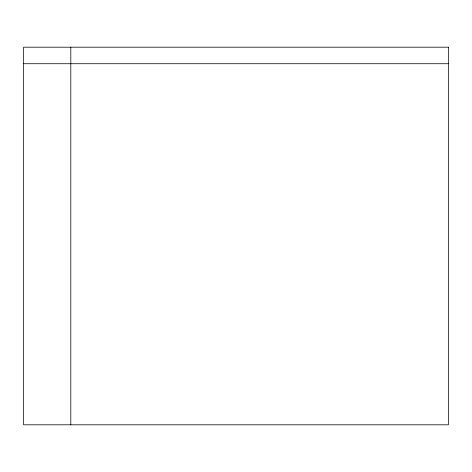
<?xml version="1.0" encoding="UTF-8"?>
<svg xmlns="http://www.w3.org/2000/svg" width="472" height="472" viewBox="0 0 472 472"><rect width="100%" height="100%" fill="white"/><g stroke="black" fill="none" stroke-linecap="round" stroke-linejoin="round"><path stroke-width="0.71" d="M23.6 63.72L448.4 63.72M70.8 47.2L70.8 424.8M448.4 47.2L23.6 47.2L23.6 424.8L448.4 424.8L448.4 47.2"/></g></svg>
